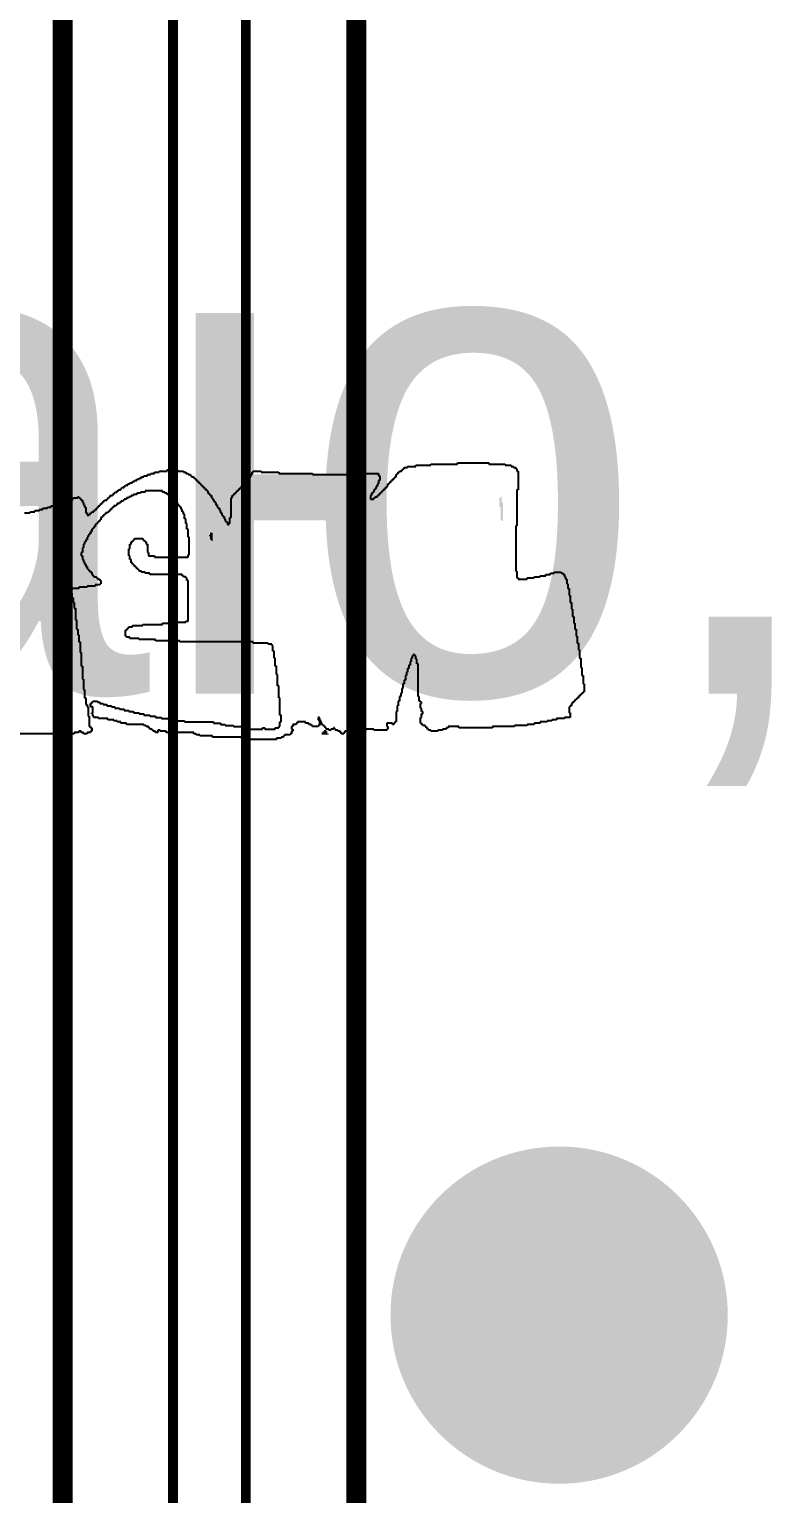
# Model space of a CAD drawing. Header units: inches. Extents: x -0.1 to 94.8, y -0.8 to 67.1.
# Drawn here: x 34.54 to 42.02, y 9.38 to 24.14 of the extents above; entities that cross this region are included whole.
import ezdxf

# ---------------------------------------------------------------- set-up
doc = ezdxf.new("R2010")
doc.units = ezdxf.units.IN
for name, color, linetype in [('Board Layer Stack Bottom Overlay', 54, 'Continuous'), ('Board Layer Stack Bottom Solder', 6, 'Continuous'), ('Mechanical 15', 56, 'Continuous'), ('Mechanical 20', 56, 'Continuous'), ('Pad Holes', 156, 'Continuous'), ('Top Overlay', 2, 'Continuous'), ('Top Solder', 216, 'Continuous')]:
    doc.layers.add(name, color=color, linetype=linetype)
doc.styles.add('Guano Apes (Rus by sherbackoffa', font='', dxfattribs={"height": 0.2})
doc.styles.get('Guano Apes (Rus by sherbackoffa').set_extended_font_data('Guano Apes (Rus by sherbackoffa')

# ---------------------------------------------------------------- blocks, each defined once
blk = doc.blocks.new('JK00136NL_B_53')
at = {"layer": 'Board Layer Stack Bottom Overlay'}
blk.add_lwpolyline([(-7.01, -8.395, 0.15, 0.15, 0), (16.2, -8.395, 0.15, 0.15, 0)], format="xyseb", dxfattribs=at)
blk.add_lwpolyline([(-7.048, -8.395, 0.075, 0.075, 1), (-6.973, -8.395, 0.075, 0.075, 1)], format="xyseb", close=True, dxfattribs=at)
at = {"layer": 'Mechanical 15'}
blk.add_lwpolyline([(-16.51, -8.395, 0.2, 0.2, 0), (16.225, -8.395, 0.2, 0.2, 0)], format="xyseb", dxfattribs=at)
at = {"layer": 'Mechanical 20'}
blk.add_lwpolyline([(-17.51, -10.242, 0.1, 0.1, 0), (17.51, -10.242, 0.1, 0.1, 0)], format="xyseb", dxfattribs=at)
blk = doc.blocks.new('JK00136NL_B_54')
at = {"layer": 'Board Layer Stack Bottom Solder'}
h = blk.add_hatch(color=6, dxfattribs=at)
edge = h.paths.add_edge_path()
edge.add_arc((-5.58, 6.35), 1.7, 0, 360)
at = {"layer": 'Pad Holes'}
h = blk.add_hatch(color=7, dxfattribs=at)
edge = h.paths.add_edge_path()
edge.add_arc((-5.58, 6.35), 1.6, 0, 360)
at = {"layer": 'Top Solder'}
h = blk.add_hatch(color=216, dxfattribs=at)
edge = h.paths.add_edge_path()
edge.add_arc((-5.58, 6.35), 1.7, 0, 360)
at = {"layer": 'Board Layer Stack Bottom Overlay'}
blk.add_lwpolyline([(-7.01, 8.395, 0.15, 0.15, 0), (16.2, 8.395, 0.15, 0.15, 0)], format="xyseb", dxfattribs=at)
blk.add_lwpolyline([(-7.048, 8.395, 0.075, 0.075, 1), (-6.973, 8.395, 0.075, 0.075, 1)], format="xyseb", close=True, dxfattribs=at)
at = {"layer": 'Mechanical 15'}
blk.add_lwpolyline([(-16.51, 8.395, 0.2, 0.2, 0), (16.225, 8.395, 0.2, 0.2, 0)], format="xyseb", dxfattribs=at)
at = {"layer": 'Mechanical 20'}
blk.add_lwpolyline([(-17.51, 10.242, 0.1, 0.1, 0), (17.51, 10.242, 0.1, 0.1, 0)], format="xyseb", dxfattribs=at)

msp = doc.modelspace()

# ---------------------------------------------------------------- hatches: boundary and pattern name
at = {"layer": 'Top Overlay'}
for points in [[(39.29, 19.326), (39.278, 19.326), (39.278, 19.42), (39.29, 19.42), (39.29, 19.431), (39.302, 19.431), (39.302, 19.373), (39.313, 19.373), (39.313, 19.186), (39.302, 19.186), (39.302, 19.197), (39.29, 19.197), (39.29, 19.314)], [(36.386, 19.068), (36.386, 18.986), (36.374, 18.986), (36.374, 18.998), (36.362, 18.998), (36.362, 19.033), (36.351, 19.033), (36.351, 19.045), (36.362, 19.045), (36.362, 19.068), (36.374, 19.068)], [(37.545, 17.054), (37.545, 17.042), (37.557, 17.042), (37.557, 17.031), (37.486, 17.031), (37.486, 17.054), (37.498, 17.054), (37.498, 17.066), (37.51, 17.066), (37.51, 17.078), (37.533, 17.078), (37.533, 17.066), (37.545, 17.066)]]:
    msp.add_hatch(color=2, dxfattribs=at).paths.add_polyline_path(points)

# ---------------------------------------------------------------- linework, layer by layer
for p, q in [((35.695, 19.631), (35.695, 19.642)), ((35.695, 19.642), (35.73, 19.642)), ((35.73, 19.642), (35.73, 19.654)), ((35.73, 19.654), (35.765, 19.654)), ((35.765, 19.654), (35.765, 19.666)), ((35.765, 19.666), (35.8, 19.666)), ((35.8, 19.666), (35.8, 19.677)), ((35.8, 19.677), (35.847, 19.677)), ((35.847, 19.677), (35.847, 19.689)), ((35.847, 19.689), (35.929, 19.689)), ((35.929, 19.689), (35.929, 19.701)), ((35.929, 19.701), (36.034, 19.701)), ((36.034, 19.701), (36.034, 19.689)), ((36.034, 19.689), (36.093, 19.689)), ((36.093, 19.689), (36.093, 19.677)), ((36.093, 19.677), (36.116, 19.677)), ((36.116, 19.677), (36.116, 19.666)), ((36.116, 19.666), (36.14, 19.666)), ((36.14, 19.666), (36.14, 19.654)), ((36.14, 19.654), (36.163, 19.654)), ((36.163, 19.654), (36.163, 19.642)), ((36.163, 19.642), (36.175, 19.642)), ((36.175, 19.642), (36.175, 19.631)), ((36.772, 19.631), (36.772, 19.654)), ((36.772, 19.654), (36.784, 19.654)), ((36.784, 19.654), (36.784, 19.677)), ((36.784, 19.677), (36.796, 19.677)), ((36.796, 19.677), (36.796, 19.689)), ((36.796, 19.689), (36.878, 19.689)), ((36.878, 19.689), (36.878, 19.677)), ((36.878, 19.677), (37.053, 19.677)), ((37.053, 19.677), (37.053, 19.666)), ((37.053, 19.666), (37.393, 19.666)), ((37.393, 19.666), (37.393, 19.654)), ((37.393, 19.654), (37.838, 19.654)), ((37.838, 19.654), (37.838, 19.666)), ((37.838, 19.666), (38.06, 19.666)), ((38.06, 19.666), (38.06, 19.642)), ((38.06, 19.642), (38.072, 19.642)), ((38.072, 19.642), (38.072, 19.595)), ((38.236, 19.631), (38.236, 19.654)), ((38.236, 19.654), (38.248, 19.654)), ((38.248, 19.654), (38.248, 19.666)), ((38.248, 19.666), (38.259, 19.666)), ((38.259, 19.666), (38.259, 19.677)), ((38.259, 19.677), (38.271, 19.677)), ((38.271, 19.677), (38.271, 19.689)), ((38.271, 19.689), (38.295, 19.689)), ((38.295, 19.689), (38.295, 19.701)), ((38.295, 19.701), (38.306, 19.701)), ((38.306, 19.701), (38.306, 19.713)), ((38.306, 19.713), (38.318, 19.713)), ((38.318, 19.713), (38.318, 19.724)), ((38.318, 19.724), (38.353, 19.724)), ((38.353, 19.724), (38.353, 19.736)), ((38.353, 19.736), (38.435, 19.736)), ((38.435, 19.736), (38.435, 19.748)), ((38.435, 19.748), (38.587, 19.748)), ((38.587, 19.748), (38.587, 19.759)), ((38.587, 19.759), (38.857, 19.759)), ((38.857, 19.759), (38.857, 19.771)), ((38.857, 19.771), (39.173, 19.771)), ((39.173, 19.771), (39.173, 19.759)), ((39.173, 19.759), (39.337, 19.759)), ((39.337, 19.759), (39.337, 19.748)), ((39.337, 19.748), (39.395, 19.748)), ((39.395, 19.748), (39.395, 19.736)), ((39.395, 19.736), (39.419, 19.736)), ((39.419, 19.736), (39.419, 19.724)), ((39.419, 19.724), (39.442, 19.724)), ((39.442, 19.724), (39.442, 19.713)), ((39.442, 19.713), (39.454, 19.713)), ((39.454, 19.713), (39.454, 19.689)), ((39.454, 19.689), (39.466, 19.689)), ((39.466, 19.689), (39.466, 19.502)), ((35.425, 19.478), (35.425, 19.49)), ((35.425, 19.49), (35.437, 19.49)), ((35.437, 19.49), (35.437, 19.502)), ((35.437, 19.502), (35.461, 19.502)), ((35.461, 19.502), (35.461, 19.513)), ((35.461, 19.513), (35.472, 19.513)), ((35.472, 19.513), (35.472, 19.525)), ((35.472, 19.525), (35.496, 19.525)), ((35.496, 19.525), (35.496, 19.537)), ((35.496, 19.537), (35.507, 19.537)), ((35.507, 19.537), (35.507, 19.549)), ((35.507, 19.549), (35.531, 19.549)), ((35.531, 19.549), (35.531, 19.56)), ((35.531, 19.56), (35.554, 19.56)), ((35.554, 19.56), (35.554, 19.572)), ((35.554, 19.572), (35.578, 19.572)), ((35.578, 19.572), (35.578, 19.584)), ((35.578, 19.584), (35.601, 19.584)), ((35.601, 19.584), (35.601, 19.595)), ((35.601, 19.595), (35.624, 19.595)), ((35.624, 19.595), (35.624, 19.607)), ((35.624, 19.607), (35.648, 19.607)), ((35.648, 19.607), (35.648, 19.619)), ((35.648, 19.619), (35.671, 19.619)), ((35.671, 19.619), (35.671, 19.631)), ((35.671, 19.631), (35.695, 19.631)), ((35.882, 19.49), (35.706, 19.49)), ((35.706, 19.49), (35.706, 19.478)), ((35.882, 19.478), (35.882, 19.49)), ((36.175, 19.631), (36.198, 19.631)), ((36.198, 19.631), (36.198, 19.619)), ((36.198, 19.619), (36.21, 19.619)), ((36.21, 19.619), (36.21, 19.607)), ((36.21, 19.607), (36.222, 19.607)), ((36.222, 19.607), (36.222, 19.595)), ((36.222, 19.595), (36.233, 19.595)), ((36.233, 19.595), (36.233, 19.584)), ((36.233, 19.584), (36.245, 19.584)), ((36.245, 19.584), (36.245, 19.572)), ((36.245, 19.572), (36.257, 19.572)), ((36.257, 19.572), (36.257, 19.56)), ((36.257, 19.56), (36.269, 19.56)), ((36.269, 19.56), (36.269, 19.549)), ((36.269, 19.549), (36.28, 19.549)), ((36.28, 19.549), (36.28, 19.537)), ((36.28, 19.537), (36.292, 19.537)), ((36.292, 19.537), (36.292, 19.525)), ((36.292, 19.525), (36.304, 19.525)), ((36.304, 19.525), (36.304, 19.513)), ((36.304, 19.513), (36.315, 19.513)), ((36.315, 19.513), (36.315, 19.502)), ((36.315, 19.502), (36.327, 19.502)), ((36.327, 19.502), (36.327, 19.49)), ((36.327, 19.49), (36.339, 19.49)), ((36.339, 19.49), (36.339, 19.467)), ((36.632, 19.478), (36.632, 19.49)), ((36.632, 19.49), (36.643, 19.49)), ((36.643, 19.49), (36.643, 19.502)), ((36.643, 19.502), (36.655, 19.502)), ((36.655, 19.502), (36.655, 19.513)), ((36.655, 19.513), (36.667, 19.513)), ((36.667, 19.513), (36.667, 19.525)), ((36.667, 19.525), (36.678, 19.525)), ((36.678, 19.525), (36.678, 19.537)), ((36.678, 19.537), (36.69, 19.537)), ((36.69, 19.537), (36.69, 19.549)), ((36.69, 19.549), (36.702, 19.549)), ((36.702, 19.549), (36.702, 19.56)), ((36.702, 19.56), (36.714, 19.56)), ((36.714, 19.56), (36.714, 19.572)), ((36.714, 19.572), (36.725, 19.572)), ((36.725, 19.572), (36.725, 19.584)), ((36.725, 19.584), (36.737, 19.584)), ((36.737, 19.584), (36.737, 19.607)), ((36.737, 19.607), (36.749, 19.607)), ((36.749, 19.607), (36.749, 19.619)), ((36.749, 19.619), (36.76, 19.619)), ((36.76, 19.619), (36.76, 19.631)), ((36.76, 19.631), (36.772, 19.631)), ((38.025, 19.502), (38.013, 19.502)), ((38.013, 19.502), (38.013, 19.478)), ((38.037, 19.513), (38.025, 19.513)), ((38.025, 19.513), (38.025, 19.502)), ((38.049, 19.537), (38.037, 19.537)), ((38.037, 19.537), (38.037, 19.513)), ((38.06, 19.56), (38.049, 19.56)), ((38.049, 19.56), (38.049, 19.537)), ((38.072, 19.595), (38.06, 19.595)), ((38.06, 19.595), (38.06, 19.56)), ((38.095, 19.478), (38.095, 19.49)), ((38.095, 19.49), (38.107, 19.49)), ((38.107, 19.49), (38.107, 19.502)), ((38.107, 19.502), (38.119, 19.502)), ((38.119, 19.502), (38.119, 19.513)), ((38.119, 19.513), (38.131, 19.513)), ((38.131, 19.513), (38.131, 19.525)), ((38.131, 19.525), (38.142, 19.525)), ((38.142, 19.525), (38.142, 19.537)), ((38.142, 19.537), (38.154, 19.537)), ((38.154, 19.537), (38.154, 19.56)), ((38.154, 19.56), (38.166, 19.56)), ((38.166, 19.56), (38.166, 19.572)), ((38.166, 19.572), (38.177, 19.572)), ((38.177, 19.572), (38.177, 19.584)), ((38.177, 19.584), (38.189, 19.584)), ((38.189, 19.584), (38.189, 19.595)), ((38.189, 19.595), (38.201, 19.595)), ((38.201, 19.595), (38.201, 19.607)), ((38.201, 19.607), (38.213, 19.607)), ((38.213, 19.607), (38.213, 19.619)), ((38.213, 19.619), (38.224, 19.619)), ((38.224, 19.619), (38.224, 19.631)), ((38.224, 19.631), (38.236, 19.631)), ((39.466, 19.502), (39.454, 19.502)), ((39.454, 19.502), (39.454, 19.139)), ((34.805, 19.338), (34.805, 19.349)), ((34.805, 19.349), (34.84, 19.349)), ((34.84, 19.349), (34.84, 19.361)), ((34.84, 19.361), (34.875, 19.361)), ((34.875, 19.361), (34.875, 19.373)), ((34.875, 19.373), (34.898, 19.373)), ((34.898, 19.373), (34.898, 19.385)), ((34.898, 19.385), (34.934, 19.385)), ((34.934, 19.385), (34.934, 19.396)), ((34.934, 19.396), (34.957, 19.396)), ((34.957, 19.396), (34.957, 19.408)), ((34.957, 19.408), (34.98, 19.408)), ((34.98, 19.408), (34.98, 19.42)), ((34.98, 19.42), (35.027, 19.42)), ((35.027, 19.42), (35.027, 19.431)), ((35.027, 19.431), (35.039, 19.431)), ((35.039, 19.431), (35.039, 19.42)), ((35.039, 19.42), (35.051, 19.42)), ((35.051, 19.42), (35.051, 19.408)), ((35.051, 19.408), (35.062, 19.408)), ((35.062, 19.408), (35.062, 19.396)), ((35.062, 19.396), (35.074, 19.396)), ((35.074, 19.396), (35.074, 19.373)), ((35.074, 19.373), (35.086, 19.373)), ((35.086, 19.373), (35.086, 19.349)), ((35.086, 19.349), (35.097, 19.349)), ((35.097, 19.349), (35.097, 19.326)), ((35.25, 19.338), (35.25, 19.349)), ((35.25, 19.349), (35.261, 19.349)), ((35.261, 19.349), (35.261, 19.361)), ((35.261, 19.361), (35.273, 19.361)), ((35.273, 19.361), (35.273, 19.373)), ((35.273, 19.373), (35.285, 19.373)), ((35.285, 19.373), (35.285, 19.385)), ((35.285, 19.385), (35.297, 19.385)), ((35.297, 19.385), (35.297, 19.396)), ((35.297, 19.396), (35.32, 19.396)), ((35.32, 19.396), (35.32, 19.408)), ((35.32, 19.408), (35.332, 19.408)), ((35.332, 19.408), (35.332, 19.42)), ((35.332, 19.42), (35.343, 19.42)), ((35.343, 19.42), (35.343, 19.431)), ((35.343, 19.431), (35.355, 19.431)), ((35.355, 19.431), (35.355, 19.443)), ((35.355, 19.443), (35.379, 19.443)), ((35.379, 19.443), (35.379, 19.455)), ((35.379, 19.455), (35.39, 19.455)), ((35.39, 19.455), (35.39, 19.467)), ((35.39, 19.467), (35.402, 19.467)), ((35.402, 19.467), (35.402, 19.478)), ((35.402, 19.478), (35.425, 19.478)), ((35.425, 19.349), (35.414, 19.349)), ((35.414, 19.349), (35.414, 19.338)), ((35.449, 19.361), (35.425, 19.361)), ((35.425, 19.361), (35.425, 19.349)), ((35.461, 19.373), (35.449, 19.373)), ((35.449, 19.373), (35.449, 19.361)), ((35.484, 19.385), (35.461, 19.385)), ((35.461, 19.385), (35.461, 19.373)), ((35.496, 19.396), (35.484, 19.396)), ((35.484, 19.396), (35.484, 19.385)), ((35.519, 19.408), (35.496, 19.408)), ((35.496, 19.408), (35.496, 19.396)), ((35.542, 19.42), (35.519, 19.42)), ((35.519, 19.42), (35.519, 19.408)), ((35.566, 19.431), (35.542, 19.431)), ((35.542, 19.431), (35.542, 19.42)), ((35.589, 19.443), (35.566, 19.443)), ((35.566, 19.443), (35.566, 19.431)), ((35.624, 19.455), (35.589, 19.455)), ((35.589, 19.455), (35.589, 19.443)), ((35.66, 19.467), (35.624, 19.467)), ((35.624, 19.467), (35.624, 19.455)), ((35.706, 19.478), (35.66, 19.478)), ((35.66, 19.478), (35.66, 19.467)), ((35.906, 19.478), (35.882, 19.478)), ((35.906, 19.467), (35.906, 19.478)), ((35.929, 19.467), (35.906, 19.467)), ((35.929, 19.455), (35.929, 19.467)), ((35.952, 19.455), (35.929, 19.455)), ((35.952, 19.443), (35.952, 19.455)), ((35.964, 19.443), (35.952, 19.443)), ((35.964, 19.431), (35.964, 19.443)), ((35.976, 19.431), (35.964, 19.431)), ((35.976, 19.42), (35.976, 19.431)), ((35.987, 19.42), (35.976, 19.42)), ((35.987, 19.408), (35.987, 19.42)), ((35.999, 19.408), (35.987, 19.408)), ((35.999, 19.396), (35.999, 19.408)), ((36.011, 19.396), (35.999, 19.396)), ((36.011, 19.385), (36.011, 19.396)), ((36.023, 19.385), (36.011, 19.385)), ((36.023, 19.373), (36.023, 19.385)), ((36.034, 19.373), (36.023, 19.373)), ((36.034, 19.349), (36.034, 19.373)), ((36.046, 19.349), (36.034, 19.349)), ((36.046, 19.338), (36.046, 19.349)), ((36.339, 19.467), (36.351, 19.467)), ((36.351, 19.467), (36.351, 19.455)), ((36.351, 19.455), (36.362, 19.455)), ((36.362, 19.455), (36.362, 19.443)), ((36.362, 19.443), (36.374, 19.443)), ((36.374, 19.443), (36.374, 19.42)), ((36.374, 19.42), (36.386, 19.42)), ((36.386, 19.42), (36.386, 19.408)), ((36.386, 19.408), (36.397, 19.408)), ((36.397, 19.408), (36.397, 19.385)), ((36.397, 19.385), (36.409, 19.385)), ((36.409, 19.385), (36.409, 19.373)), ((36.409, 19.373), (36.421, 19.373)), ((36.421, 19.373), (36.421, 19.349)), ((36.421, 19.349), (36.433, 19.349)), ((36.433, 19.349), (36.433, 19.326)), ((36.573, 19.221), (36.573, 19.42)), ((36.573, 19.42), (36.585, 19.42)), ((36.585, 19.42), (36.585, 19.443)), ((36.585, 19.443), (36.596, 19.443)), ((36.596, 19.443), (36.596, 19.455)), ((36.596, 19.455), (36.608, 19.455)), ((36.608, 19.455), (36.608, 19.467)), ((36.608, 19.467), (36.62, 19.467)), ((36.62, 19.467), (36.62, 19.478)), ((36.62, 19.478), (36.632, 19.478)), ((37.99, 19.443), (37.978, 19.443)), ((37.978, 19.443), (37.978, 19.408)), ((37.978, 19.408), (38.013, 19.408)), ((38.002, 19.467), (37.99, 19.467)), ((37.99, 19.467), (37.99, 19.443)), ((38.013, 19.478), (38.002, 19.478)), ((38.002, 19.478), (38.002, 19.467)), ((38.013, 19.408), (38.013, 19.42)), ((38.013, 19.42), (38.025, 19.42)), ((38.025, 19.42), (38.025, 19.431)), ((38.025, 19.431), (38.049, 19.431)), ((38.049, 19.431), (38.049, 19.443)), ((38.049, 19.443), (38.06, 19.443)), ((38.06, 19.443), (38.06, 19.455)), ((38.06, 19.455), (38.072, 19.455)), ((38.072, 19.455), (38.072, 19.467)), ((38.072, 19.467), (38.084, 19.467)), ((38.084, 19.467), (38.084, 19.478)), ((38.084, 19.478), (38.095, 19.478)), ((34.489, 19.268), (34.547, 19.268)), ((34.547, 19.268), (34.547, 19.279)), ((34.547, 19.279), (34.594, 19.279)), ((34.594, 19.279), (34.594, 19.291)), ((34.594, 19.291), (34.641, 19.291)), ((34.641, 19.291), (34.641, 19.303)), ((34.641, 19.303), (34.676, 19.303)), ((34.676, 19.303), (34.676, 19.314)), ((34.676, 19.314), (34.723, 19.314)), ((34.723, 19.314), (34.723, 19.326)), ((34.723, 19.326), (34.758, 19.326)), ((34.758, 19.326), (34.758, 19.338)), ((34.758, 19.338), (34.805, 19.338)), ((35.097, 19.326), (35.109, 19.326)), ((35.109, 19.326), (35.109, 19.268)), ((35.109, 19.268), (35.121, 19.268)), ((35.121, 19.268), (35.121, 19.244)), ((35.121, 19.244), (35.144, 19.244)), ((35.144, 19.244), (35.144, 19.256)), ((35.144, 19.256), (35.156, 19.256)), ((35.156, 19.256), (35.156, 19.268)), ((35.156, 19.268), (35.168, 19.268)), ((35.168, 19.268), (35.168, 19.279)), ((35.168, 19.279), (35.191, 19.279)), ((35.191, 19.279), (35.191, 19.291)), ((35.191, 19.291), (35.203, 19.291)), ((35.203, 19.291), (35.203, 19.303)), ((35.203, 19.303), (35.215, 19.303)), ((35.215, 19.303), (35.215, 19.314)), ((35.215, 19.314), (35.226, 19.314)), ((35.226, 19.314), (35.226, 19.326)), ((35.226, 19.326), (35.238, 19.326)), ((35.238, 19.326), (35.238, 19.338)), ((35.238, 19.338), (35.25, 19.338)), ((35.261, 19.197), (35.25, 19.197)), ((35.25, 19.197), (35.25, 19.186)), ((35.273, 19.221), (35.261, 19.221)), ((35.261, 19.221), (35.261, 19.197)), ((35.285, 19.232), (35.273, 19.232)), ((35.273, 19.232), (35.273, 19.221)), ((35.297, 19.244), (35.285, 19.244)), ((35.285, 19.244), (35.285, 19.232)), ((35.308, 19.256), (35.297, 19.256)), ((35.297, 19.256), (35.297, 19.244)), ((35.332, 19.268), (35.308, 19.268)), ((35.308, 19.268), (35.308, 19.256)), ((35.343, 19.279), (35.332, 19.279)), ((35.332, 19.279), (35.332, 19.268)), ((35.355, 19.291), (35.343, 19.291)), ((35.343, 19.291), (35.343, 19.279)), ((35.367, 19.303), (35.355, 19.303)), ((35.355, 19.303), (35.355, 19.291)), ((35.379, 19.314), (35.367, 19.314)), ((35.367, 19.314), (35.367, 19.303)), ((35.39, 19.326), (35.379, 19.326)), ((35.379, 19.326), (35.379, 19.314)), ((35.414, 19.338), (35.39, 19.338)), ((35.39, 19.338), (35.39, 19.326)), ((36.058, 19.338), (36.046, 19.338)), ((36.058, 19.326), (36.058, 19.338)), ((36.069, 19.326), (36.058, 19.326)), ((36.069, 19.303), (36.069, 19.326)), ((36.081, 19.303), (36.069, 19.303)), ((36.081, 19.279), (36.081, 19.303)), ((36.093, 19.279), (36.081, 19.279)), ((36.093, 19.256), (36.093, 19.279)), ((36.105, 19.256), (36.093, 19.256)), ((36.105, 19.209), (36.105, 19.256)), ((36.116, 19.209), (36.105, 19.209)), ((36.116, 19.162), (36.116, 19.209)), ((36.433, 19.326), (36.444, 19.326)), ((36.444, 19.326), (36.444, 19.314)), ((36.444, 19.314), (36.456, 19.314)), ((36.456, 19.314), (36.456, 19.291)), ((36.456, 19.291), (36.468, 19.291)), ((36.468, 19.291), (36.468, 19.268)), ((36.468, 19.268), (36.479, 19.268)), ((36.479, 19.268), (36.479, 19.244)), ((36.479, 19.244), (36.491, 19.244)), ((36.491, 19.244), (36.491, 19.232)), ((36.491, 19.232), (36.503, 19.232)), ((36.503, 19.232), (36.503, 19.209)), ((36.503, 19.209), (36.514, 19.209)), ((36.514, 19.209), (36.514, 19.186)), ((36.561, 19.162), (36.561, 19.221)), ((36.561, 19.221), (36.573, 19.221)), ((35.156, 19.057), (35.144, 19.057)), ((35.144, 19.057), (35.144, 19.045)), ((35.168, 19.08), (35.156, 19.08)), ((35.156, 19.08), (35.156, 19.057)), ((35.179, 19.104), (35.168, 19.104)), ((35.168, 19.104), (35.168, 19.08)), ((35.191, 19.115), (35.179, 19.115)), ((35.179, 19.115), (35.179, 19.104)), ((35.203, 19.127), (35.191, 19.127)), ((35.191, 19.127), (35.191, 19.115)), ((35.215, 19.15), (35.203, 19.15)), ((35.203, 19.15), (35.203, 19.127)), ((35.226, 19.162), (35.215, 19.162)), ((35.215, 19.162), (35.215, 19.15)), ((35.238, 19.174), (35.226, 19.174)), ((35.226, 19.174), (35.226, 19.162)), ((35.25, 19.186), (35.238, 19.186)), ((35.238, 19.186), (35.238, 19.174)), ((36.128, 19.162), (36.116, 19.162)), ((36.128, 19.104), (36.128, 19.162)), ((36.14, 19.104), (36.128, 19.104)), ((36.14, 19.022), (36.14, 19.104)), ((36.514, 19.186), (36.526, 19.186)), ((36.526, 19.186), (36.526, 19.174)), ((36.526, 19.174), (36.538, 19.174)), ((36.538, 19.174), (36.538, 19.15)), ((36.538, 19.15), (36.55, 19.15)), ((36.55, 19.15), (36.55, 19.162)), ((36.55, 19.162), (36.561, 19.162)), ((39.454, 19.139), (39.442, 19.139)), ((39.442, 19.139), (39.442, 18.682)), ((35.086, 18.916), (35.074, 18.916)), ((35.074, 18.916), (35.074, 18.869)), ((35.097, 18.951), (35.086, 18.951)), ((35.086, 18.951), (35.086, 18.916)), ((35.109, 18.975), (35.097, 18.975)), ((35.097, 18.975), (35.097, 18.951)), ((35.121, 18.998), (35.109, 18.998)), ((35.109, 18.998), (35.109, 18.975)), ((35.133, 19.022), (35.121, 19.022)), ((35.121, 19.022), (35.121, 18.998)), ((35.144, 19.045), (35.133, 19.045)), ((35.133, 19.045), (35.133, 19.022)), ((35.542, 18.834), (35.542, 18.904)), ((35.542, 18.904), (35.554, 18.904)), ((35.554, 18.904), (35.554, 18.951)), ((35.554, 18.951), (35.566, 18.951)), ((35.566, 18.951), (35.566, 18.975)), ((35.566, 18.975), (35.578, 18.975)), ((35.578, 18.975), (35.578, 18.986)), ((35.578, 18.986), (35.589, 18.986)), ((35.589, 18.986), (35.589, 18.998)), ((35.589, 18.998), (35.601, 18.998)), ((35.601, 18.998), (35.601, 19.01)), ((35.601, 19.01), (35.683, 19.01)), ((35.683, 19.01), (35.683, 18.998)), ((35.683, 18.998), (35.695, 18.998)), ((35.695, 18.998), (35.695, 18.986)), ((35.695, 18.986), (35.706, 18.986)), ((35.706, 18.986), (35.706, 18.975)), ((35.706, 18.975), (35.718, 18.975)), ((35.718, 18.975), (35.718, 18.951)), ((35.718, 18.951), (35.73, 18.951)), ((35.73, 18.951), (35.73, 18.869)), ((36.151, 19.022), (36.14, 19.022)), ((36.151, 18.846), (36.151, 19.022)), ((35.074, 18.869), (35.062, 18.869)), ((35.062, 18.869), (35.062, 18.834)), ((35.062, 18.834), (35.074, 18.834)), ((35.074, 18.834), (35.074, 18.799)), ((35.074, 18.799), (35.086, 18.799)), ((35.086, 18.799), (35.086, 18.776)), ((35.086, 18.776), (35.097, 18.776)), ((35.097, 18.776), (35.097, 18.752)), ((35.097, 18.752), (35.109, 18.752)), ((35.109, 18.752), (35.109, 18.729)), ((35.554, 18.834), (35.542, 18.834)), ((35.554, 18.799), (35.554, 18.834)), ((35.566, 18.799), (35.554, 18.799)), ((35.566, 18.764), (35.566, 18.799)), ((35.578, 18.764), (35.566, 18.764)), ((35.578, 18.752), (35.578, 18.764)), ((35.589, 18.752), (35.578, 18.752)), ((35.589, 18.741), (35.589, 18.752)), ((35.73, 18.869), (35.742, 18.869)), ((35.742, 18.869), (35.742, 18.834)), ((35.742, 18.834), (35.8, 18.834)), ((35.8, 18.834), (35.8, 18.823)), ((35.8, 18.823), (36.14, 18.823)), ((36.14, 18.823), (36.14, 18.846)), ((36.14, 18.846), (36.151, 18.846)), ((35.109, 18.729), (35.121, 18.729)), ((35.121, 18.729), (35.121, 18.705)), ((35.121, 18.705), (35.133, 18.705)), ((35.133, 18.705), (35.133, 18.694)), ((35.133, 18.694), (35.144, 18.694)), ((35.144, 18.694), (35.144, 18.682)), ((35.144, 18.682), (35.156, 18.682)), ((35.156, 18.682), (35.156, 18.67)), ((35.156, 18.67), (35.168, 18.67)), ((35.168, 18.67), (35.168, 18.647)), ((35.168, 18.647), (35.179, 18.647)), ((35.179, 18.647), (35.179, 18.635)), ((35.179, 18.635), (35.191, 18.635)), ((35.191, 18.635), (35.191, 18.623)), ((35.191, 18.623), (35.215, 18.623)), ((35.215, 18.623), (35.215, 18.612)), ((35.215, 18.612), (35.226, 18.612)), ((35.226, 18.612), (35.226, 18.6)), ((35.601, 18.741), (35.589, 18.741)), ((35.601, 18.729), (35.601, 18.741)), ((35.613, 18.729), (35.601, 18.729)), ((35.613, 18.717), (35.613, 18.729)), ((35.624, 18.717), (35.613, 18.717)), ((35.624, 18.705), (35.624, 18.717)), ((35.636, 18.705), (35.624, 18.705)), ((35.636, 18.694), (35.636, 18.705)), ((35.648, 18.694), (35.636, 18.694)), ((35.648, 18.682), (35.648, 18.694)), ((35.671, 18.682), (35.648, 18.682)), ((35.671, 18.67), (35.671, 18.682)), ((35.706, 18.67), (35.671, 18.67)), ((35.706, 18.659), (35.706, 18.67)), ((35.753, 18.659), (35.706, 18.659)), ((35.753, 18.647), (35.753, 18.659)), ((36.081, 18.647), (35.753, 18.647)), ((36.081, 18.635), (36.081, 18.647)), ((36.093, 18.635), (36.081, 18.635)), ((36.093, 18.623), (36.093, 18.635)), ((36.116, 18.623), (36.093, 18.623)), ((36.116, 18.612), (36.116, 18.623)), ((36.128, 18.612), (36.116, 18.612)), ((36.128, 18.588), (36.128, 18.612)), ((39.442, 18.682), (39.454, 18.682)), ((39.454, 18.682), (39.454, 18.612)), ((39.454, 18.612), (39.466, 18.612)), ((39.466, 18.612), (39.466, 18.6)), ((39.559, 18.6), (39.559, 18.612)), ((39.559, 18.612), (39.63, 18.612)), ((39.63, 18.612), (39.63, 18.623)), ((39.63, 18.623), (39.688, 18.623)), ((39.688, 18.623), (39.688, 18.635)), ((39.688, 18.635), (39.747, 18.635)), ((39.747, 18.635), (39.747, 18.647)), ((39.747, 18.647), (39.794, 18.647)), ((39.794, 18.647), (39.794, 18.659)), ((39.794, 18.659), (39.829, 18.659)), ((39.829, 18.659), (39.829, 18.67)), ((39.829, 18.67), (39.899, 18.67)), ((39.899, 18.67), (39.899, 18.659)), ((39.899, 18.659), (39.922, 18.659)), ((39.922, 18.659), (39.922, 18.647)), ((39.922, 18.647), (39.934, 18.647)), ((39.934, 18.647), (39.934, 18.623)), ((39.934, 18.623), (39.946, 18.623)), ((39.946, 18.623), (39.946, 18.6)), ((34.969, 18.495), (34.957, 18.495)), ((34.957, 18.495), (34.957, 18.459)), ((34.957, 18.459), (34.969, 18.459)), ((35.039, 18.506), (34.969, 18.506)), ((34.969, 18.506), (34.969, 18.495)), ((34.969, 18.459), (34.969, 18.413)), ((35.121, 18.518), (35.039, 18.518)), ((35.039, 18.518), (35.039, 18.506)), ((35.203, 18.53), (35.121, 18.53)), ((35.121, 18.53), (35.121, 18.518)), ((35.25, 18.541), (35.203, 18.541)), ((35.203, 18.541), (35.203, 18.53)), ((35.226, 18.6), (35.25, 18.6)), ((35.25, 18.6), (35.25, 18.588)), ((35.25, 18.588), (35.261, 18.588)), ((35.261, 18.553), (35.25, 18.553)), ((35.25, 18.553), (35.25, 18.541)), ((35.261, 18.588), (35.261, 18.553)), ((36.14, 18.588), (36.128, 18.588)), ((36.14, 18.178), (36.14, 18.588)), ((39.466, 18.6), (39.559, 18.6)), ((39.946, 18.6), (39.957, 18.6)), ((39.957, 18.6), (39.957, 18.553)), ((39.957, 18.553), (39.969, 18.553)), ((39.969, 18.553), (39.969, 18.506)), ((39.969, 18.506), (39.981, 18.506)), ((39.981, 18.506), (39.981, 18.436)), ((34.969, 18.413), (34.98, 18.413)), ((34.98, 18.413), (34.98, 18.366)), ((34.98, 18.366), (34.992, 18.366)), ((34.992, 18.366), (34.992, 18.307)), ((39.981, 18.436), (39.993, 18.436)), ((39.993, 18.436), (39.993, 18.366)), ((39.993, 18.366), (40.004, 18.366)), ((40.004, 18.366), (40.004, 18.296)), ((34.992, 18.307), (35.004, 18.307)), ((35.004, 18.307), (35.004, 18.19)), ((35.004, 18.19), (35.015, 18.19)), ((35.015, 18.19), (35.015, 18.096)), ((36.011, 18.155), (36.011, 18.167)), ((36.011, 18.167), (36.116, 18.167)), ((36.116, 18.167), (36.116, 18.178)), ((36.116, 18.178), (36.14, 18.178)), ((40.004, 18.296), (40.016, 18.296)), ((40.016, 18.296), (40.016, 18.225)), ((40.016, 18.225), (40.028, 18.225)), ((40.028, 18.225), (40.028, 18.155)), ((35.015, 18.096), (35.027, 18.096)), ((35.027, 18.096), (35.027, 18.038)), ((35.027, 18.038), (35.039, 18.038)), ((35.039, 18.038), (35.039, 17.968)), ((35.507, 18.026), (35.507, 18.085)), ((35.507, 18.085), (35.519, 18.085)), ((35.519, 18.026), (35.507, 18.026)), ((35.519, 18.085), (35.519, 18.096)), ((35.519, 18.096), (35.531, 18.096)), ((35.519, 18.014), (35.519, 18.026)), ((35.554, 18.014), (35.519, 18.014)), ((35.531, 18.096), (35.531, 18.108)), ((35.531, 18.108), (35.542, 18.108)), ((35.542, 18.108), (35.542, 18.12)), ((35.542, 18.12), (35.578, 18.12)), ((35.554, 18.003), (35.554, 18.014)), ((35.578, 18.12), (35.578, 18.132)), ((35.578, 18.132), (35.683, 18.132)), ((35.683, 18.132), (35.683, 18.143)), ((35.683, 18.143), (35.882, 18.143)), ((35.882, 18.143), (35.882, 18.155)), ((35.882, 18.155), (36.011, 18.155)), ((40.028, 18.155), (40.039, 18.155)), ((40.039, 18.155), (40.039, 18.096)), ((40.039, 18.096), (40.051, 18.096)), ((40.051, 18.096), (40.051, 18.026)), ((40.051, 18.026), (40.063, 18.026)), ((40.063, 18.026), (40.063, 17.956)), ((35.039, 17.968), (35.051, 17.968)), ((35.051, 17.968), (35.051, 17.862)), ((35.648, 18.003), (35.554, 18.003)), ((35.648, 17.991), (35.648, 18.003)), ((35.812, 17.991), (35.648, 17.991)), ((35.812, 17.979), (35.812, 17.991)), ((36.058, 17.979), (35.812, 17.979)), ((36.058, 17.968), (36.058, 17.979)), ((36.796, 17.968), (36.058, 17.968)), ((36.796, 17.956), (36.796, 17.968)), ((36.948, 17.956), (36.796, 17.956)), ((36.948, 17.944), (36.948, 17.956)), ((36.983, 17.944), (36.948, 17.944)), ((36.983, 17.932), (36.983, 17.944)), ((36.995, 17.932), (36.983, 17.932)), ((36.995, 17.874), (36.995, 17.932)), ((37.006, 17.874), (36.995, 17.874)), ((37.006, 17.804), (37.006, 17.874)), ((40.063, 17.956), (40.075, 17.956)), ((40.075, 17.956), (40.075, 17.886)), ((40.075, 17.886), (40.086, 17.886)), ((40.086, 17.886), (40.086, 17.804)), ((35.051, 17.862), (35.062, 17.862)), ((35.062, 17.862), (35.062, 17.722)), ((35.062, 17.722), (35.074, 17.722)), ((35.074, 17.722), (35.074, 17.593)), ((37.018, 17.804), (37.006, 17.804)), ((37.018, 17.722), (37.018, 17.804)), ((37.03, 17.722), (37.018, 17.722)), ((37.03, 17.64), (37.03, 17.722)), ((38.377, 17.733), (38.365, 17.733)), ((38.365, 17.733), (38.365, 17.698)), ((38.388, 17.769), (38.377, 17.769)), ((38.377, 17.769), (38.377, 17.733)), ((38.4, 17.804), (38.388, 17.804)), ((38.388, 17.804), (38.388, 17.769)), ((38.412, 17.827), (38.4, 17.827)), ((38.4, 17.827), (38.4, 17.804)), ((38.423, 17.839), (38.412, 17.839)), ((38.412, 17.839), (38.412, 17.827)), ((38.423, 17.827), (38.423, 17.839)), ((38.435, 17.827), (38.423, 17.827)), ((38.435, 17.792), (38.435, 17.827)), ((38.447, 17.792), (38.435, 17.792)), ((38.447, 17.745), (38.447, 17.792)), ((38.458, 17.745), (38.447, 17.745)), ((38.458, 17.417), (38.458, 17.745)), ((40.086, 17.804), (40.098, 17.804)), ((40.098, 17.804), (40.098, 17.71)), ((35.074, 17.593), (35.086, 17.593)), ((35.086, 17.593), (35.086, 17.487)), ((37.041, 17.64), (37.03, 17.64)), ((37.041, 17.523), (37.041, 17.64)), ((38.33, 17.581), (38.318, 17.581)), ((38.318, 17.581), (38.318, 17.546)), ((38.341, 17.628), (38.33, 17.628)), ((38.33, 17.628), (38.33, 17.581)), ((38.353, 17.663), (38.341, 17.663)), ((38.341, 17.663), (38.341, 17.628)), ((38.365, 17.698), (38.353, 17.698)), ((38.353, 17.698), (38.353, 17.663)), ((40.098, 17.71), (40.11, 17.71)), ((40.11, 17.71), (40.11, 17.628)), ((40.11, 17.628), (40.121, 17.628)), ((40.121, 17.628), (40.121, 17.546)), ((35.086, 17.487), (35.097, 17.487)), ((35.097, 17.487), (35.097, 17.405)), ((37.053, 17.523), (37.041, 17.523)), ((37.053, 17.405), (37.053, 17.523)), ((38.295, 17.452), (38.283, 17.452)), ((38.283, 17.452), (38.283, 17.417)), ((38.306, 17.499), (38.295, 17.499)), ((38.295, 17.499), (38.295, 17.452)), ((38.318, 17.546), (38.306, 17.546)), ((38.306, 17.546), (38.306, 17.499)), ((40.098, 17.429), (40.086, 17.429)), ((40.086, 17.429), (40.086, 17.417)), ((40.11, 17.441), (40.098, 17.441)), ((40.098, 17.441), (40.098, 17.429)), ((40.121, 17.452), (40.11, 17.452)), ((40.11, 17.452), (40.11, 17.441)), ((40.121, 17.546), (40.133, 17.546)), ((40.133, 17.464), (40.121, 17.464)), ((40.121, 17.464), (40.121, 17.452)), ((40.133, 17.546), (40.133, 17.464)), ((35.097, 17.405), (35.109, 17.405)), ((35.109, 17.405), (35.109, 17.335)), ((35.109, 17.335), (35.121, 17.335)), ((35.121, 17.335), (35.121, 17.312)), ((35.121, 17.312), (35.133, 17.312)), ((35.133, 17.312), (35.133, 17.218)), ((35.156, 17.312), (35.156, 17.347)), ((35.156, 17.347), (35.168, 17.347)), ((35.179, 17.312), (35.156, 17.312)), ((35.168, 17.347), (35.168, 17.359)), ((35.168, 17.359), (35.179, 17.359)), ((35.179, 17.359), (35.179, 17.37)), ((35.179, 17.37), (35.226, 17.37)), ((35.179, 17.253), (35.179, 17.312)), ((35.226, 17.37), (35.226, 17.359)), ((35.226, 17.359), (35.25, 17.359)), ((35.25, 17.359), (35.25, 17.347)), ((35.25, 17.347), (35.285, 17.347)), ((35.285, 17.347), (35.285, 17.335)), ((35.285, 17.335), (35.32, 17.335)), ((35.32, 17.335), (35.32, 17.324)), ((35.32, 17.324), (35.367, 17.324)), ((35.367, 17.324), (35.367, 17.312)), ((35.367, 17.312), (35.402, 17.312)), ((35.402, 17.312), (35.402, 17.3)), ((35.402, 17.3), (35.449, 17.3)), ((35.449, 17.3), (35.449, 17.288)), ((35.449, 17.288), (35.496, 17.288)), ((35.496, 17.288), (35.496, 17.277)), ((35.496, 17.277), (35.542, 17.277)), ((35.542, 17.277), (35.542, 17.265)), ((37.065, 17.405), (37.053, 17.405)), ((37.065, 17.23), (37.065, 17.405)), ((38.259, 17.324), (38.248, 17.324)), ((38.248, 17.324), (38.248, 17.265)), ((38.271, 17.37), (38.259, 17.37)), ((38.259, 17.37), (38.259, 17.324)), ((38.283, 17.417), (38.271, 17.417)), ((38.271, 17.417), (38.271, 17.37)), ((38.47, 17.417), (38.458, 17.417)), ((38.47, 17.37), (38.47, 17.417)), ((38.482, 17.37), (38.47, 17.37)), ((38.482, 17.359), (38.482, 17.37)), ((38.494, 17.359), (38.482, 17.359)), ((38.482, 17.3), (38.482, 17.347)), ((38.482, 17.347), (38.494, 17.347)), ((38.494, 17.3), (38.482, 17.3)), ((38.494, 17.347), (38.494, 17.359)), ((38.494, 17.265), (38.494, 17.3)), ((39.993, 17.312), (39.981, 17.312)), ((39.981, 17.312), (39.981, 17.253)), ((40.004, 17.324), (39.993, 17.324)), ((39.993, 17.324), (39.993, 17.312)), ((40.016, 17.347), (40.004, 17.347)), ((40.004, 17.347), (40.004, 17.324)), ((40.028, 17.359), (40.016, 17.359)), ((40.016, 17.359), (40.016, 17.347)), ((40.039, 17.37), (40.028, 17.37)), ((40.028, 17.37), (40.028, 17.359)), ((40.051, 17.382), (40.039, 17.382)), ((40.039, 17.382), (40.039, 17.37)), ((40.063, 17.394), (40.051, 17.394)), ((40.051, 17.394), (40.051, 17.382)), ((40.075, 17.405), (40.063, 17.405)), ((40.063, 17.405), (40.063, 17.394)), ((40.086, 17.417), (40.075, 17.417)), ((40.075, 17.417), (40.075, 17.405)), ((35.133, 17.218), (35.144, 17.218)), ((35.144, 17.218), (35.144, 17.113)), ((35.168, 17.242), (35.168, 17.253)), ((35.168, 17.253), (35.179, 17.253)), ((35.179, 17.242), (35.168, 17.242)), ((35.179, 17.218), (35.179, 17.242)), ((35.191, 17.218), (35.179, 17.218)), ((35.191, 17.206), (35.191, 17.218)), ((35.238, 17.206), (35.191, 17.206)), ((35.238, 17.195), (35.238, 17.206)), ((35.332, 17.195), (35.238, 17.195)), ((35.332, 17.183), (35.332, 17.195)), ((35.39, 17.183), (35.332, 17.183)), ((35.39, 17.171), (35.39, 17.183)), ((35.425, 17.171), (35.39, 17.171)), ((35.425, 17.16), (35.425, 17.171)), ((35.461, 17.16), (35.425, 17.16)), ((35.461, 17.148), (35.461, 17.16)), ((35.519, 17.148), (35.461, 17.148)), ((35.519, 17.136), (35.519, 17.148)), ((35.695, 17.136), (35.519, 17.136)), ((35.542, 17.265), (35.589, 17.265)), ((35.589, 17.265), (35.589, 17.253)), ((35.589, 17.253), (35.648, 17.253)), ((35.648, 17.253), (35.648, 17.242)), ((35.648, 17.242), (35.695, 17.242)), ((35.695, 17.242), (35.695, 17.23)), ((35.695, 17.23), (35.753, 17.23)), ((35.695, 17.124), (35.695, 17.136)), ((35.753, 17.23), (35.753, 17.218)), ((35.753, 17.218), (35.812, 17.218)), ((35.812, 17.218), (35.812, 17.206)), ((35.812, 17.206), (35.87, 17.206)), ((35.87, 17.206), (35.87, 17.195)), ((35.87, 17.195), (35.941, 17.195)), ((35.941, 17.195), (35.941, 17.183)), ((35.941, 17.183), (36.023, 17.183)), ((36.023, 17.183), (36.023, 17.171)), ((36.023, 17.171), (36.105, 17.171)), ((36.105, 17.171), (36.105, 17.16)), ((36.105, 17.16), (36.397, 17.16)), ((36.397, 17.16), (36.397, 17.148)), ((36.397, 17.148), (36.468, 17.148)), ((36.468, 17.148), (36.468, 17.136)), ((36.468, 17.136), (36.514, 17.136)), ((36.514, 17.136), (36.514, 17.124)), ((37.077, 17.23), (37.065, 17.23)), ((37.065, 17.113), (37.065, 17.16)), ((37.065, 17.16), (37.077, 17.16)), ((37.077, 17.16), (37.077, 17.23)), ((37.229, 17.136), (37.194, 17.136)), ((37.194, 17.136), (37.194, 17.113)), ((37.241, 17.148), (37.229, 17.148)), ((37.229, 17.148), (37.229, 17.136)), ((37.323, 17.16), (37.241, 17.16)), ((37.241, 17.16), (37.241, 17.148)), ((37.323, 17.148), (37.323, 17.16)), ((37.358, 17.148), (37.323, 17.148)), ((37.358, 17.136), (37.358, 17.148)), ((37.381, 17.136), (37.358, 17.136)), ((37.381, 17.124), (37.381, 17.136)), ((37.463, 17.206), (37.451, 17.206)), ((37.451, 17.206), (37.451, 17.183)), ((37.451, 17.183), (37.463, 17.183)), ((37.463, 17.183), (37.463, 17.206)), ((37.475, 17.183), (37.463, 17.183)), ((37.463, 17.183), (37.463, 17.124)), ((37.475, 17.16), (37.475, 17.183)), ((37.486, 17.16), (37.475, 17.16)), ((37.486, 17.136), (37.486, 17.16)), ((37.498, 17.136), (37.486, 17.136)), ((37.498, 17.124), (37.498, 17.136)), ((38.201, 17.148), (38.142, 17.148)), ((38.142, 17.148), (38.142, 17.113)), ((38.201, 17.136), (38.201, 17.148)), ((38.213, 17.136), (38.201, 17.136)), ((38.224, 17.148), (38.213, 17.148)), ((38.213, 17.148), (38.213, 17.136)), ((38.236, 17.16), (38.224, 17.16)), ((38.224, 17.16), (38.224, 17.148)), ((38.248, 17.265), (38.236, 17.265)), ((38.236, 17.265), (38.236, 17.16)), ((38.482, 17.148), (38.482, 17.206)), ((38.482, 17.206), (38.494, 17.206)), ((38.494, 17.148), (38.482, 17.148)), ((38.505, 17.265), (38.494, 17.265)), ((38.494, 17.206), (38.494, 17.242)), ((38.494, 17.242), (38.505, 17.242)), ((38.494, 17.136), (38.494, 17.148)), ((38.505, 17.136), (38.494, 17.136)), ((38.505, 17.242), (38.505, 17.265)), ((38.505, 17.124), (38.505, 17.136)), ((39.63, 17.136), (39.559, 17.136)), ((39.559, 17.136), (39.559, 17.124)), ((39.688, 17.148), (39.63, 17.148)), ((39.63, 17.148), (39.63, 17.136)), ((39.758, 17.16), (39.688, 17.16)), ((39.688, 17.16), (39.688, 17.148)), ((39.805, 17.171), (39.758, 17.171)), ((39.758, 17.171), (39.758, 17.16)), ((39.852, 17.183), (39.805, 17.183)), ((39.805, 17.183), (39.805, 17.171)), ((39.934, 17.195), (39.852, 17.195)), ((39.852, 17.195), (39.852, 17.183)), ((39.993, 17.206), (39.934, 17.206)), ((39.934, 17.206), (39.934, 17.195)), ((39.981, 17.253), (39.993, 17.253)), ((39.993, 17.253), (39.993, 17.206)), ((34.992, 17.042), (34.137, 17.042)), ((35.039, 17.054), (34.992, 17.054)), ((34.992, 17.054), (34.992, 17.042)), ((35.062, 17.066), (35.039, 17.066)), ((35.039, 17.066), (35.039, 17.054)), ((35.062, 17.054), (35.062, 17.066)), ((35.086, 17.054), (35.062, 17.054)), ((35.086, 17.042), (35.086, 17.054)), ((35.121, 17.042), (35.086, 17.042)), ((35.156, 17.054), (35.121, 17.054)), ((35.121, 17.054), (35.121, 17.042)), ((35.144, 17.113), (35.156, 17.113)), ((35.156, 17.113), (35.156, 17.101)), ((35.156, 17.101), (35.168, 17.101)), ((35.168, 17.066), (35.156, 17.066)), ((35.156, 17.066), (35.156, 17.054)), ((35.168, 17.101), (35.168, 17.066)), ((35.718, 17.124), (35.695, 17.124)), ((35.718, 17.113), (35.718, 17.124)), ((35.742, 17.113), (35.718, 17.113)), ((35.742, 17.101), (35.742, 17.113)), ((35.753, 17.101), (35.742, 17.101)), ((35.753, 17.089), (35.753, 17.101)), ((35.777, 17.089), (35.753, 17.089)), ((35.777, 17.078), (35.777, 17.089)), ((35.788, 17.078), (35.777, 17.078)), ((35.788, 17.066), (35.788, 17.078)), ((35.812, 17.066), (35.788, 17.066)), ((35.812, 17.054), (35.812, 17.066)), ((35.835, 17.054), (35.812, 17.054)), ((35.859, 17.078), (35.835, 17.078)), ((35.835, 17.078), (35.835, 17.054)), ((35.859, 17.066), (35.859, 17.078)), ((35.917, 17.066), (35.859, 17.066)), ((35.917, 17.054), (35.917, 17.066)), ((36.198, 17.054), (35.917, 17.054)), ((36.198, 17.042), (36.198, 17.054)), ((36.222, 17.042), (36.198, 17.042)), ((36.222, 17.031), (36.222, 17.042)), ((36.257, 17.031), (36.222, 17.031)), ((36.257, 17.019), (36.257, 17.031)), ((36.386, 17.019), (36.257, 17.019)), ((36.386, 17.007), (36.386, 17.019)), ((36.678, 17.007), (36.386, 17.007)), ((36.514, 17.124), (36.596, 17.124)), ((36.596, 17.124), (36.596, 17.113)), ((36.596, 17.113), (36.69, 17.113)), ((36.678, 16.996), (36.678, 17.007)), ((36.714, 16.996), (36.678, 16.996)), ((36.69, 17.113), (36.69, 17.101)), ((36.69, 17.101), (36.714, 17.101)), ((36.714, 17.101), (36.714, 17.089)), ((36.714, 17.089), (36.889, 17.089)), ((36.714, 16.984), (36.714, 16.996)), ((37.03, 16.984), (36.714, 16.984)), ((36.889, 17.089), (36.889, 17.101)), ((36.889, 17.101), (36.913, 17.101)), ((36.913, 17.101), (36.913, 17.089)), ((36.913, 17.089), (37.018, 17.089)), ((37.018, 17.089), (37.018, 17.101)), ((37.018, 17.101), (37.053, 17.101)), ((37.077, 16.996), (37.03, 16.996)), ((37.03, 16.996), (37.03, 16.984)), ((37.053, 17.101), (37.053, 17.113)), ((37.053, 17.113), (37.065, 17.113)), ((37.1, 17.007), (37.077, 17.007)), ((37.077, 17.007), (37.077, 16.996)), ((37.112, 17.019), (37.1, 17.019)), ((37.1, 17.019), (37.1, 17.007)), ((37.17, 17.031), (37.112, 17.031)), ((37.112, 17.031), (37.112, 17.019)), ((37.182, 17.042), (37.17, 17.042)), ((37.17, 17.042), (37.17, 17.031)), ((37.194, 17.113), (37.182, 17.113)), ((37.182, 17.113), (37.182, 17.089)), ((37.182, 17.089), (37.194, 17.089)), ((37.194, 17.066), (37.182, 17.066)), ((37.182, 17.066), (37.182, 17.042)), ((37.194, 17.089), (37.194, 17.066)), ((37.393, 17.124), (37.381, 17.124)), ((37.393, 17.113), (37.393, 17.124)), ((37.451, 17.113), (37.393, 17.113)), ((37.463, 17.124), (37.451, 17.124)), ((37.451, 17.124), (37.451, 17.113)), ((37.51, 17.124), (37.498, 17.124)), ((37.51, 17.113), (37.51, 17.124)), ((37.522, 17.113), (37.51, 17.113)), ((37.522, 17.101), (37.522, 17.113)), ((37.533, 17.101), (37.522, 17.101)), ((37.533, 17.089), (37.533, 17.101)), ((37.557, 17.089), (37.533, 17.089)), ((37.557, 17.078), (37.557, 17.089)), ((37.58, 17.078), (37.557, 17.078)), ((37.604, 17.089), (37.58, 17.089)), ((37.58, 17.089), (37.58, 17.078)), ((37.615, 17.101), (37.604, 17.101)), ((37.604, 17.101), (37.604, 17.089)), ((37.615, 17.089), (37.615, 17.101)), ((37.627, 17.089), (37.615, 17.089)), ((37.627, 17.078), (37.627, 17.089)), ((37.65, 17.078), (37.627, 17.078)), ((37.65, 17.066), (37.65, 17.078)), ((37.674, 17.066), (37.65, 17.066)), ((37.674, 17.054), (37.674, 17.066)), ((37.686, 17.054), (37.674, 17.054)), ((37.686, 17.042), (37.686, 17.054)), ((37.709, 17.042), (37.686, 17.042)), ((37.721, 17.054), (37.709, 17.054)), ((37.709, 17.054), (37.709, 17.042)), ((37.803, 17.066), (37.721, 17.066)), ((37.721, 17.066), (37.721, 17.054)), ((37.931, 17.078), (37.803, 17.078)), ((37.803, 17.078), (37.803, 17.066)), ((38.013, 17.089), (37.931, 17.089)), ((37.931, 17.089), (37.931, 17.078)), ((38.013, 17.078), (38.013, 17.089)), ((38.142, 17.078), (38.013, 17.078)), ((38.142, 17.113), (38.154, 17.113)), ((38.154, 17.089), (38.142, 17.089)), ((38.142, 17.089), (38.142, 17.078)), ((38.154, 17.113), (38.154, 17.089)), ((38.529, 17.124), (38.505, 17.124)), ((38.529, 17.113), (38.529, 17.124)), ((38.54, 17.113), (38.529, 17.113)), ((38.54, 17.101), (38.54, 17.113)), ((38.552, 17.101), (38.54, 17.101)), ((38.552, 17.089), (38.552, 17.101)), ((38.564, 17.089), (38.552, 17.089)), ((38.564, 17.078), (38.564, 17.089)), ((38.587, 17.078), (38.564, 17.078)), ((38.587, 17.066), (38.587, 17.078)), ((38.658, 17.066), (38.587, 17.066)), ((38.704, 17.078), (38.658, 17.078)), ((38.658, 17.078), (38.658, 17.066)), ((38.74, 17.089), (38.704, 17.089)), ((38.704, 17.089), (38.704, 17.078)), ((38.763, 17.101), (38.74, 17.101)), ((38.74, 17.101), (38.74, 17.089)), ((38.868, 17.113), (38.763, 17.113)), ((38.763, 17.113), (38.763, 17.101)), ((38.868, 17.101), (38.868, 17.113)), ((39.208, 17.101), (38.868, 17.101)), ((39.43, 17.113), (39.208, 17.113)), ((39.208, 17.113), (39.208, 17.101)), ((39.559, 17.124), (39.43, 17.124)), ((39.43, 17.124), (39.43, 17.113))]:
    msp.add_line(p, q, dxfattribs=at)

# ---------------------------------------------------------------- block references
at = {"rotation": 90}
for name, p in [('JK00136NL_B_53', (26.48, 16.76)), ('JK00136NL_B_54', (46.23, 16.76))]:
    msp.add_blockref(name, p, dxfattribs=at)

# ---------------------------------------------------------------- texts
at = {"layer": 'Top Overlay', "style": 'Guano Apes (Rus by sherbackoffa'}
msp.add_text('Я не знаю,', height=5, dxfattribs=at).set_placement((9.32, 17.444))

doc.saveas('drawing.dxf')
